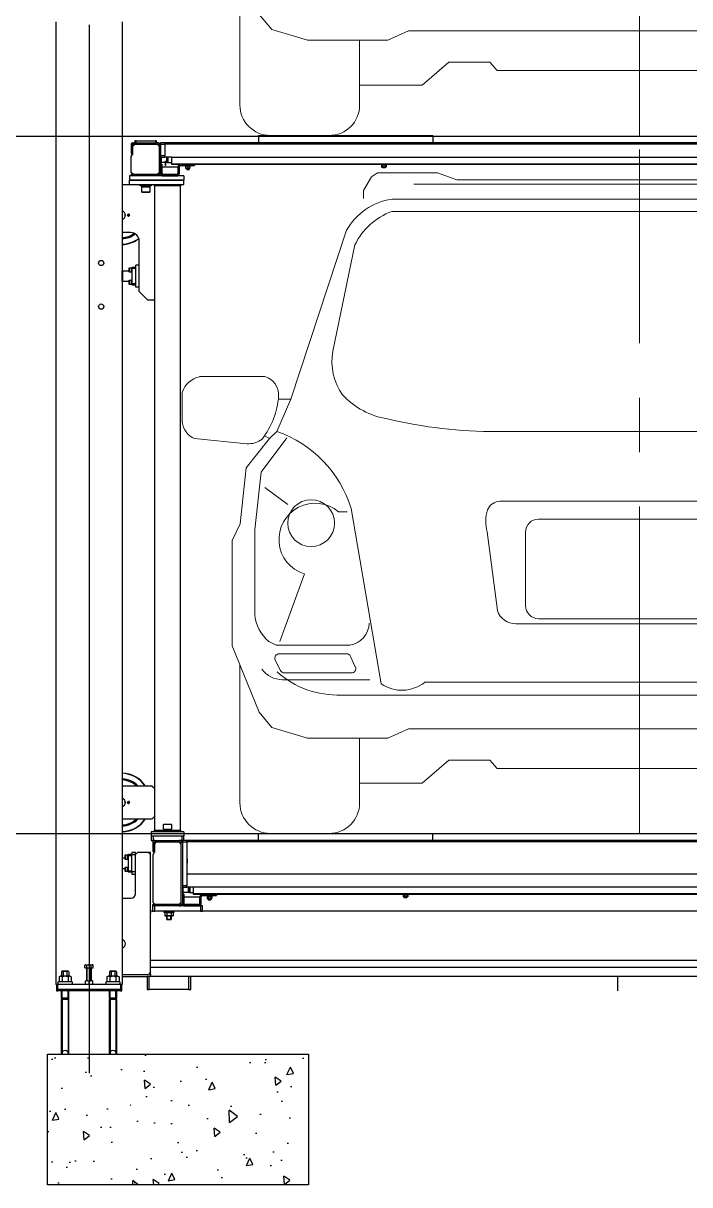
# Model space of a CAD drawing. Header units: metres. Extents: x 1161 to 1456, y 119 to 208.
# Drawn here: x 1361.905 to 1363.436, y 178.22 to 180.886 of the extents above; entities that cross this region are included whole.
import ezdxf

# ---------------------------------------------------------------- set-up
doc = ezdxf.new("R2010")
doc.units = ezdxf.units.M
doc.header["$MEASUREMENT"] = 0
doc.linetypes.add('CENTER2', pattern=[1.125, 0.75, -0.125, 0.125, -0.125])
doc.linetypes.add('PHANTOM2', pattern=[1.25, 0.625, -0.125, 0.125, -0.125, 0.125, -0.125])
doc.layers.add('GRID', color=8, linetype='Continuous')

# ---------------------------------------------------------------- blocks, each defined once
blk = doc.blocks.new('A$Ca110bbf6')
for p, q in [((-391.3, 377.3), (208.7, 377.3)), ((-391.3, 77.3), (-391.3, 377.3)), ((208.7, 377.3), (208.7, 77.3)), ((208.7, 77.3), (-391.3, 77.3))]:
    blk.add_line(p, q)
blk = doc.blocks.new('A$Cacbbbb14')
at = {"layer": 'GRID', "linetype": 'CENTER2', "lineweight": 0}
blk.add_line((-0.78, 0), (-0.78, 1.5695), dxfattribs=at)
at = {"layer": 'GRID', "linetype": 'Continuous', "lineweight": 0}
for p, q in [((-1.4137, 1.4754), (-1.3953, 1.5072)), ((-1.3953, 1.5072), (-1.3817, 1.5162)), ((-1.3817, 1.5162), (-1.2436, 1.5162)), ((-1.2436, 1.5162), (-1.1993, 1.5)), ((-1.1993, 1.5), (-0.78, 1.5)), ((-0.3607, 1.5), (-0.78, 1.5)), ((-1.4137, 1.4754), (-1.4137, 1.457)), ((-1.298, 1.49), (-0.78, 1.49)), ((-0.262, 1.49), (-0.78, 1.49)), ((-1.3486, 1.4559), (-0.78, 1.4559)), ((-0.2114, 1.4559), (-0.78, 1.4559)), ((-1.3486, 1.4276), (-0.78, 1.4276)), ((-0.2114, 1.4276), (-0.78, 1.4276)), ((-1.4526, 1.3842), (-1.5809, 0.997)), ((-1.4335, 1.3507), (-1.4842, 1.1066)), ((-1.7903, 1.0483), (-1.6401, 1.0483)), ((-1.83, 1.0118), (-1.83, 0.9438)), ((-1.5809, 0.997), (-1.6124, 0.9228)), ((-1.5809, 0.997), (-1.6093, 0.997)), ((-1.6833, 0.8388), (-1.6299, 0.9066)), ((-1.5901, 0.9081), (-1.6488, 0.8289)), ((-1.6408, 0.9126), (-1.6299, 0.9066)), ((-1.6124, 0.9228), (-1.6299, 0.9066)), ((-1.6124, 0.9228), (-1.6299, 0.9066)), ((-1.1066, 0.9223), (-0.78, 0.9223)), ((-0.4534, 0.9223), (-0.78, 0.9223)), ((-1.802, 0.906), (-1.6816, 0.8945)), ((-1.6971, 0.7108), (-1.6833, 0.8388)), ((-1.6488, 0.8289), (-1.6633, 0.6972)), ((-1.5872, 0.7549), (-1.6403, 0.7942)), ((-0.78, 0.7624), (-1.1002, 0.7624)), ((-0.78, 0.7624), (-0.4598, 0.7624)), ((-1.4708, 0.738), (-1.4509, 0.738)), ((-1.4419, 0.7458), (-1.3731, 0.3431)), ((-1.0116, 0.7214), (-0.78, 0.7214)), ((-0.5484, 0.7214), (-0.78, 0.7214)), ((-1.6971, 0.7108), (-1.715, 0.6725)), ((-1.6633, 0.6972), (-1.6633, 0.5026)), ((-1.715, 0.6725), (-1.715, 0.4305)), ((-1.1062, 0.5114), (-1.1297, 0.6921)), ((-1.0416, 0.5228), (-1.0416, 0.6914)), ((-1.5495, 0.5954), (-1.6062, 0.4403)), ((-1.0636, 0.4812), (-0.78, 0.4812)), ((-1.0116, 0.4928), (-0.78, 0.4928)), ((-0.5484, 0.4928), (-0.78, 0.4928)), ((-0.4964, 0.4812), (-0.78, 0.4812)), ((-1.715, 0.4305), (-1.6536, 0.2779)), ((-1.6308, 0.4403), (-1.6145, 0.4319)), ((-1.4454, 0.4319), (-1.6145, 0.4319)), ((-1.6072, 0.4122), (-1.4525, 0.4122)), ((-1.4434, 0.4063), (-1.4325, 0.3824)), ((-1.6975, 0.07), (-1.6975, 0.3871)), ((-1.6162, 0.3978), (-1.6045, 0.3738)), ((-1.5999, 0.3528), (-1.3988, 0.3528)), ((-1.5955, 0.3682), (-1.4415, 0.3682)), ((-1.2725, 0.347), (-0.78, 0.347)), ((-0.2875, 0.347), (-0.78, 0.347)), ((-1.4649, 0.3175), (-0.78, 0.3175)), ((-0.0951, 0.3175), (-0.78, 0.3175)), ((-1.6536, 0.2779), (-1.6242, 0.243)), ((-1.6242, 0.243), (-1.5424, 0.2185)), ((-1.5424, 0.2185), (-1.3579, 0.2185)), ((-1.4225, 0.2185), (-1.4225, 0.07)), ((-1.3579, 0.2185), (-1.3101, 0.2399)), ((-1.3101, 0.2399), (-0.78, 0.2399)), ((-0.2499, 0.2399), (-0.78, 0.2399)), ((-1.2793, 0.1156), (-1.2179, 0.1681)), ((-1.2179, 0.1681), (-1.1233, 0.1681)), ((-1.1233, 0.1681), (-1.1066, 0.1492)), ((-1.1066, 0.1492), (-0.78, 0.1492)), ((-0.4534, 0.1492), (-0.78, 0.1492)), ((-1.4225, 0.1156), (-1.2793, 0.1156)), ((-1.4925, 0), (-1.6275, 0))]:
    blk.add_line(p, q, dxfattribs=at)
blk.add_circle((-1.534, 0.712), 0.0538, dxfattribs=at)
for centre, radius, start, end in [((-1.3274, 1.3139), 0.1436, 98.4848, 150.6668), ((-1.2947, 1.2828), 0.1545, 110.4163, 153.9018), ((-1.3526, 1.0833), 0.1336, 169.9532, 215.1693), ((-1.7785, 0.9956), 0.054, 102.6609, 162.5315), ((-1.6517, 1.0067), 0.0432, 355.9451, 74.3653), ((-1.7962, 1.0187), 0.1882, 322.8263, 355.4069), ((-1.329, 1.1317), 0.1827, 223.323, 260.6716), ((-1.7812, 0.9506), 0.0492, 187.9585, 245.0364), ((-1.1113, 1.9867), 1.0644, 256.5634, 270.2517), ((-1.7037, 0.6642), 0.2742, 17.3095, 70.5536), ((-1.6772, 0.9444), 0.0501, 264.9057, 308.1056), ((-1.5247, 0.6747), 0.0831, 49.6392, 252.5932), ((-1.0995, 0.7309), 0.0315, 91.3552, 158.349), ((-1.0458, 0.7157), 0.0872, 162.0506, 195.6991), ((-1.0116, 0.6914), 0.03, 90, 180), ((-1.0644, 0.5253), 0.0441, 198.3636, 270.9941), ((-1.0116, 0.5228), 0.03, 180, 270), ((-1.5754, 0.5089), 0.0882, 184.0869, 231.043), ((-1.4536, 0.4845), 0.0533, 278.898, 358.0668), ((-1.6072, 0.4022), 0.01, 90, 206.0605), ((-1.4525, 0.4022), 0.01, 24.5969, 90), ((-1.5999, 0.4111), 0.0583, 216.0609, 270), ((-1.5955, 0.3782), 0.01, 206.0605, 270), ((-1.4415, 0.3782), 0.01, 270, 24.5969), ((-1.4727, 0.5258), 0.2084, 228.1008, 272.1568), ((-1.3255, 0.4139), 0.0854, 236.1032, 308.3432), ((-1.6275, 0.07), 0.07, 180, 270), ((-1.4925, 0.07), 0.07, 270, 0)]:
    blk.add_arc(centre, radius, start, end, dxfattribs=at)

msp = doc.modelspace()

# ---------------------------------------------------------------- hatches: boundary and pattern name
h = msp.add_hatch()
h.set_pattern_fill('AR-CONC', color=256, scale=0.001, angle=45, style=0)
h.set_pattern_definition([(95, (1354.60141, 175.74394), (0.1400947, 0.1175534), [0.01905, -0.20955]), (40, (1354.60141, 175.74394), (-0.1600185, 0.1101767), [0.01524, -0.1676406]), (145.4514, (1354.61309, 175.75373), (-0.0199238, 0.22773), [0.01619, -0.1780902]), (91.1842, (1354.5655, 175.77986), (0.22141, 0.1619534), [0.028575, -0.314325]), (141.6356, (1354.58394, 175.79335), (-0.007087, 0.342827), [0.024285, -0.267136]), (36.184, (1354.5655, 175.77986), (-0.007087, 0.342827), [0.02286, -0.25146]), (66, (1354.59243, 175.78884), (0.17952, 0.0348951), [0.01905, -0.20955]), (11, (1354.59243, 175.78884), (-0.08654, 0.173941), [0.01524, -0.16764]), (116.4514, (1354.6074, 175.79174), (0.09298, 0.2088363), [0.01619, -0.17809]), (82.5, (1354.601414, 175.743936), (-0.05760547, 0.0619734), [0, -0.165608, 0, -0.17018, 0, -0.168275]), (52.5, (1354.60141, 175.74394), (-0.0235897, 0.118087), [0, -0.097028, 0, -0.161798, 0, -0.064135]), (12.5, (1354.56136, 175.703884), (0.09992786, 0.0918262), [0, -0.0635, 0, -0.19812, 0, -0.26289]), (2.5, (1354.5434, 175.68592), (0.0867639, 0.1227224), [0, -0.08255, 0, -0.131572, 0, -0.18669])])
h.paths.add_polyline_path([(1362.3603, 178.3749), (1362.3523, 178.3829), (1362.3523, 178.4999), (1362.3528, 178.4999), (1362.3528, 178.5029), (1362.3523, 178.5029), (1362.3523, 178.5199), (1362.1683, 178.5199), (1362.1683, 178.5029), (1362.1678, 178.5029), (1362.1678, 178.4999), (1362.1683, 178.4999), (1362.1683, 178.3829), (1362.1671, 178.3817), (1362.1603, 178.3749), (1362.1523, 178.3829), (1362.1523, 178.4999), (1362.1528, 178.4999), (1362.1528, 178.5029), (1362.1523, 178.5029), (1362.1523, 178.5199), (1361.9605, 178.5199), (1361.9605, 178.2199), (1362.5605, 178.2199), (1362.5605, 178.5199), (1362.3683, 178.5199), (1362.3683, 178.5029), (1362.3678, 178.5029), (1362.3678, 178.4999), (1362.3683, 178.4999), (1362.3683, 178.3829)])

# ---------------------------------------------------------------- linework, layer by layer
at = {"linetype": 'Continuous'}
for p, q in [((1361.9802, 180.8896), (1361.9802, 178.6799)), ((1362.1322, 180.8896), (1362.1322, 178.6799)), ((1362.1527, 180.607), (1362.1527, 180.5868)), ((1362.1559, 180.607), (1362.1559, 180.5868)), ((1362.1563, 180.6036), (1362.1613, 180.6086)), ((1362.1575, 180.6118), (1362.2133, 180.6118)), ((1362.1575, 180.6086), (1362.2133, 180.6086)), ((1362.1613, 180.6086), (1362.2123, 180.6086)), ((1362.1645, 180.6158), (1362.1615, 180.6158)), ((1362.1615, 180.6158), (1362.1615, 180.6118)), ((1362.1645, 180.6158), (1362.2085, 180.6158)), ((1362.1645, 180.6118), (1362.1645, 180.6158)), ((1362.2115, 180.6158), (1362.2085, 180.6158)), ((1362.2085, 180.6158), (1362.2085, 180.6118)), ((1362.2115, 180.6118), (1362.2115, 180.6158)), ((1362.2123, 180.6086), (1362.2173, 180.6036)), ((1362.2173, 180.6046), (1362.2173, 180.5428)), ((1362.2205, 180.6118), (1362.2205, 180.6088)), ((1362.2305, 180.6118), (1362.2205, 180.6118)), ((1362.2205, 180.6088), (1362.2205, 180.5816)), ((1362.2205, 180.6088), (1362.2305, 180.6088)), ((1362.2205, 180.6046), (1362.2205, 180.5428)), ((1364.4105, 180.6118), (1362.2305, 180.6118)), ((1362.2305, 180.6086), (1362.2305, 180.6118)), ((1362.2305, 180.6088), (1362.2305, 180.5816)), ((1362.2305, 180.6086), (1362.2305, 180.5858)), ((1364.4105, 180.6086), (1362.2305, 180.6086)), ((1364.4105, 180.6086), (1362.2305, 180.6086)), ((1362.4455, 180.6273), (1362.4455, 180.6284)), ((1362.4455, 180.6284), (1362.8455, 180.6284)), ((1362.4455, 180.6273), (1362.4455, 180.6118)), ((1362.8455, 180.6273), (1362.8455, 180.6284)), ((1362.8455, 180.6273), (1362.8455, 180.6118)), ((1362.1527, 180.5868), (1362.1559, 180.5868)), ((1362.1533, 180.5799), (1362.1563, 180.5851)), ((1362.1533, 180.5438), (1362.1533, 180.5799)), ((1362.1563, 180.6036), (1362.1563, 180.5851)), ((1362.2173, 180.6036), (1362.2173, 180.5438)), ((1362.2205, 180.5936), (1362.2205, 180.5936)), ((1362.2205, 180.5928), (1362.2205, 180.5928)), ((1362.2205, 180.5844), (1362.2205, 180.5844)), ((1362.2205, 180.5836), (1362.2205, 180.5836)), ((1362.2205, 180.5816), (1362.2205, 180.5786)), ((1362.2305, 180.5816), (1362.2205, 180.5816)), ((1362.2205, 180.5786), (1362.2305, 180.5786)), ((1362.2215, 180.5786), (1362.2215, 180.5666)), ((1362.2305, 180.5858), (1362.2305, 180.5816)), ((1362.2305, 180.5786), (1362.2305, 180.5816)), ((1362.2455, 180.5786), (1362.2305, 180.5786)), ((1362.2345, 180.5666), (1362.2345, 180.5786)), ((1362.2355, 180.5786), (1362.2355, 180.5676)), ((1362.2375, 180.5786), (1362.2375, 180.5656)), ((1362.2455, 180.5787), (1364.3955, 180.5787)), ((1362.2455, 180.5783), (1362.2455, 180.5787)), ((1362.2455, 180.5783), (1362.2455, 180.566)), ((1362.2455, 180.5783), (1364.3955, 180.5783)), ((1362.2205, 180.5698), (1362.2205, 180.5698)), ((1362.2205, 180.569), (1362.2205, 180.569)), ((1362.2215, 180.5666), (1362.2205, 180.5676)), ((1362.2205, 180.5628), (1362.2205, 180.542)), ((1362.2237, 180.5628), (1362.2205, 180.5628)), ((1362.2205, 180.5606), (1362.2205, 180.5606)), ((1362.2205, 180.5598), (1362.2205, 180.5598)), ((1362.2345, 180.5666), (1362.2215, 180.5666)), ((1362.2237, 180.5628), (1362.2237, 180.542)), ((1362.2237, 180.5568), (1362.2607, 180.5568)), ((1362.2237, 180.5428), (1362.2237, 180.5568)), ((1362.2305, 180.5698), (1362.2315, 180.5698)), ((1362.2318, 180.569), (1362.2305, 180.569)), ((1362.2318, 180.5606), (1362.2305, 180.5606)), ((1362.2315, 180.5598), (1362.2305, 180.5598)), ((1362.2315, 180.5598), (1362.2315, 180.5698)), ((1362.2315, 180.5698), (1362.2318, 180.5695)), ((1362.2318, 180.5601), (1362.2315, 180.5598)), ((1362.2318, 180.5695), (1362.2318, 180.5601)), ((1362.2355, 180.5676), (1362.2345, 180.5666)), ((1362.2375, 180.5656), (1362.2355, 180.5676)), ((1362.2455, 180.5656), (1362.2375, 180.5656)), ((1362.2455, 180.566), (1362.2455, 180.5636)), ((1362.2455, 180.5636), (1364.3955, 180.5636)), ((1362.2455, 180.5636), (1362.2455, 180.5624)), ((1362.2455, 180.5624), (1362.2649, 180.5624)), ((1362.2607, 180.5568), (1362.2607, 180.5428)), ((1362.2607, 180.542), (1362.2607, 180.5564)), ((1362.2639, 180.542), (1362.2639, 180.5564)), ((1362.2671, 180.5628), (1362.2987, 180.5628)), ((1362.2671, 180.5596), (1362.2987, 180.5596)), ((1362.278, 180.558), (1362.2797, 180.558)), ((1362.278, 180.558), (1362.278, 180.5576)), ((1362.278, 180.5576), (1362.2797, 180.558)), ((1362.278, 180.5576), (1362.278, 180.5535)), ((1362.278, 180.5535), (1362.278, 180.5531)), ((1362.278, 180.5535), (1362.2807, 180.553)), ((1362.2782, 180.553), (1362.278, 180.5531)), ((1362.2781, 180.558), (1362.2781, 180.5596)), ((1362.2817, 180.558), (1362.2797, 180.558)), ((1362.2817, 180.558), (1362.2797, 180.558)), ((1362.28, 180.5628), (1362.28, 180.5636)), ((1362.2806, 180.5628), (1362.2806, 180.5636)), ((1362.2853, 180.553), (1362.2807, 180.553)), ((1362.2817, 180.558), (1362.2843, 180.558)), ((1362.2817, 180.558), (1362.283, 180.5577)), ((1362.283, 180.5577), (1362.283, 180.5534)), ((1362.283, 180.5534), (1362.2853, 180.553)), ((1362.2863, 180.558), (1362.2843, 180.558)), ((1362.2863, 180.558), (1362.2843, 180.558)), ((1362.2854, 180.5628), (1362.2854, 180.5636)), ((1362.2854, 180.55), (1362.2854, 180.5531)), ((1362.286, 180.5636), (1362.286, 180.5628)), ((1362.286, 180.5531), (1362.286, 180.5503)), ((1362.2863, 180.558), (1362.288, 180.558)), ((1362.2863, 180.558), (1362.288, 180.5576)), ((1362.288, 180.5596), (1362.288, 180.558)), ((1362.288, 180.5576), (1362.288, 180.558)), ((1362.288, 180.5576), (1362.288, 180.5535)), ((1362.2987, 180.5628), (1362.2987, 180.5596)), ((1362.2987, 180.5624), (1364.3423, 180.5624)), ((1362.7282, 180.5608), (1362.7275, 180.5605)), ((1362.7275, 180.5605), (1362.7275, 180.5562)), ((1362.7275, 180.5562), (1362.7287, 180.5558)), ((1362.7282, 180.5558), (1362.7275, 180.5562)), ((1362.7281, 180.5608), (1362.7281, 180.5624)), ((1362.7281, 180.5608), (1362.7293, 180.5608)), ((1362.7293, 180.5608), (1362.7282, 180.5608)), ((1362.7287, 180.5558), (1362.7282, 180.5558)), ((1362.7373, 180.5558), (1362.7287, 180.5558)), ((1362.7293, 180.5608), (1362.733, 180.5608)), ((1362.7293, 180.5608), (1362.7302, 180.5604)), ((1362.73, 180.5551), (1362.73, 180.5558)), ((1362.73, 180.5551), (1362.736, 180.5551)), ((1362.7303, 180.5548), (1362.73, 180.5551)), ((1362.7302, 180.5604), (1362.7302, 180.5563)), ((1362.7357, 180.5548), (1362.7303, 180.5548)), ((1362.7306, 180.5548), (1362.7306, 180.5558)), ((1362.733, 180.5608), (1362.7368, 180.5608)), ((1362.7354, 180.5548), (1362.7354, 180.5558)), ((1362.736, 180.5551), (1362.7357, 180.5548)), ((1362.7359, 180.5604), (1362.7368, 180.5608)), ((1362.7359, 180.5604), (1362.7359, 180.5563)), ((1362.7359, 180.5563), (1362.7373, 180.5558)), ((1362.736, 180.5558), (1362.736, 180.5551)), ((1362.7368, 180.5608), (1362.7379, 180.5608)), ((1362.7379, 180.5608), (1362.7368, 180.5608)), ((1362.7379, 180.5558), (1362.7373, 180.5558)), ((1362.7379, 180.5608), (1362.738, 180.5608)), ((1362.7379, 180.5608), (1362.7385, 180.5605)), ((1362.7385, 180.5562), (1362.7379, 180.5558)), ((1362.738, 180.5624), (1362.738, 180.5608)), ((1362.738, 180.5608), (1362.7385, 180.5605)), ((1362.7385, 180.5605), (1362.7385, 180.5562)), ((1362.1527, 180.5356), (1362.149, 180.5356)), ((1362.149, 180.5356), (1362.149, 180.5256)), ((1362.149, 180.5256), (1362.274, 180.5256)), ((1362.149, 180.5156), (1362.149, 180.5256)), ((1362.274, 180.5256), (1362.149, 180.5256)), ((1362.1527, 180.5356), (1362.1527, 180.5388)), ((1362.2133, 180.5388), (1362.1527, 180.5388)), ((1362.2133, 180.5356), (1362.1527, 180.5356)), ((1362.1583, 180.5388), (1362.1533, 180.5438)), ((1362.2123, 180.5388), (1362.1583, 180.5388)), ((1362.2173, 180.5438), (1362.2123, 180.5388)), ((1362.2269, 180.5356), (1362.2133, 180.5356)), ((1362.2269, 180.5388), (1362.2575, 180.5388)), ((1362.2269, 180.5356), (1362.2575, 180.5356)), ((1362.2567, 180.5388), (1362.2277, 180.5388)), ((1362.274, 180.5356), (1362.2575, 180.5356)), ((1362.274, 180.5356), (1362.274, 180.5256)), ((1362.274, 180.5156), (1362.274, 180.5256)), ((1362.28, 180.5503), (1362.286, 180.5503)), ((1362.2803, 180.55), (1362.28, 180.5503)), ((1362.2857, 180.55), (1362.2803, 180.55)), ((1362.286, 180.5503), (1362.2857, 180.55)), ((1362.1322, 180.5133), (1362.1345, 180.5156)), ((1362.1345, 180.5156), (1362.149, 180.5156)), ((1362.149, 180.5156), (1362.274, 180.5156)), ((1362.174, 180.5126), (1362.174, 180.5156)), ((1362.199, 180.5126), (1362.174, 180.5126)), ((1362.1775, 180.5101), (1362.1775, 180.5126)), ((1362.1775, 180.5097), (1362.1779, 180.5101)), ((1362.1863, 180.5101), (1362.1775, 180.5101)), ((1362.1955, 180.5097), (1362.1775, 180.5097)), ((1362.1775, 180.4985), (1362.1775, 180.5097)), ((1362.1775, 180.4985), (1362.1955, 180.4985)), ((1362.1779, 180.4981), (1362.1775, 180.4985)), ((1362.1951, 180.4981), (1362.1779, 180.4981)), ((1362.1863, 180.5126), (1362.1863, 180.5101)), ((1362.1863, 180.5101), (1362.1868, 180.5101)), ((1362.1868, 180.5101), (1362.1868, 180.5126)), ((1362.1955, 180.5101), (1362.1868, 180.5101)), ((1362.1951, 180.5101), (1362.1955, 180.5097)), ((1362.1955, 180.4985), (1362.1951, 180.4981)), ((1362.1955, 180.5126), (1362.1955, 180.5101)), ((1362.1955, 180.5097), (1362.1955, 180.4985)), ((1362.199, 180.5156), (1362.199, 180.5126)), ((1362.2035, 180.5156), (1362.2065, 180.5126)), ((1362.2065, 180.5126), (1362.2065, 179.0329)), ((1362.2155, 180.5126), (1362.2065, 180.5126)), ((1362.2575, 180.5126), (1362.2155, 180.5126)), ((1362.2665, 180.5126), (1362.2575, 180.5126)), ((1362.2695, 180.5156), (1362.2665, 180.5126)), ((1362.2665, 179.0329), (1362.2665, 180.5126)), ((1362.1345, 180.4056), (1362.1322, 180.4079)), ((1362.1515, 180.4056), (1362.1345, 180.4056)), ((1362.1715, 180.3306), (1362.1715, 180.3856)), ((1362.1322, 180.3156), (1362.1325, 180.3156)), ((1362.1325, 180.3176), (1362.133, 180.3181)), ((1362.1325, 180.2936), (1362.1325, 180.3176)), ((1362.133, 180.3181), (1362.133, 180.2931)), ((1362.133, 180.3181), (1362.1483, 180.3181)), ((1362.1483, 180.324), (1362.1489, 180.3246)), ((1362.1483, 180.3152), (1362.1483, 180.324)), ((1362.1489, 180.3146), (1362.1483, 180.3152)), ((1362.1489, 180.3246), (1362.1489, 180.3146)), ((1362.1489, 180.3246), (1362.154, 180.3246)), ((1362.154, 180.3146), (1362.1489, 180.3146)), ((1362.154, 180.3246), (1362.154, 180.3146)), ((1362.154, 180.3246), (1362.1543, 180.3243)), ((1362.1543, 180.3149), (1362.154, 180.3146)), ((1362.1543, 180.3198), (1362.1543, 180.3255)), ((1362.1543, 180.3255), (1362.1555, 180.3255)), ((1362.1555, 180.3198), (1362.1543, 180.3198)), ((1362.1543, 180.3198), (1362.1543, 180.3193)), ((1362.1543, 180.3137), (1362.1543, 180.3193)), ((1362.1555, 180.3193), (1362.1543, 180.3193)), ((1362.1555, 180.3137), (1362.1543, 180.3137)), ((1362.1555, 180.3256), (1362.1555, 180.3236)), ((1362.1635, 180.3256), (1362.1555, 180.3256)), ((1362.1555, 180.2876), (1362.1555, 180.3236)), ((1362.1555, 180.3236), (1362.1635, 180.3236)), ((1362.1635, 180.2806), (1362.1635, 180.3306)), ((1362.1715, 180.3306), (1362.1635, 180.3306)), ((1362.1715, 180.2806), (1362.1715, 180.3306)), ((1362.1325, 180.2956), (1362.1322, 180.2956)), ((1362.133, 180.2931), (1362.1325, 180.2936)), ((1362.1483, 180.2931), (1362.133, 180.2931)), ((1362.1483, 180.296), (1362.1489, 180.2966)), ((1362.1483, 180.2872), (1362.1483, 180.296)), ((1362.1489, 180.2866), (1362.1483, 180.2872)), ((1362.1489, 180.2966), (1362.1489, 180.2866)), ((1362.1489, 180.2966), (1362.154, 180.2966)), ((1362.154, 180.2866), (1362.1489, 180.2866)), ((1362.154, 180.2966), (1362.154, 180.2866)), ((1362.154, 180.2966), (1362.1543, 180.2963)), ((1362.1543, 180.2869), (1362.154, 180.2866)), ((1362.1543, 180.2918), (1362.1543, 180.2975)), ((1362.1543, 180.2975), (1362.1555, 180.2975)), ((1362.1543, 180.2918), (1362.1543, 180.2913)), ((1362.1555, 180.2918), (1362.1543, 180.2918)), ((1362.1543, 180.2857), (1362.1543, 180.2913)), ((1362.1555, 180.2913), (1362.1543, 180.2913)), ((1362.1555, 180.2857), (1362.1543, 180.2857)), ((1362.1555, 180.2876), (1362.1555, 180.2856)), ((1362.1635, 180.2876), (1362.1555, 180.2876)), ((1362.1555, 180.2856), (1362.1635, 180.2856)), ((1362.1715, 180.2806), (1362.1635, 180.2806)), ((1362.1715, 180.2706), (1362.1715, 180.2806)), ((1362.1915, 180.2506), (1362.1715, 180.2706)), ((1362.2065, 180.2506), (1362.1915, 180.2506)), ((1362.1322, 179.1326), (1362.1345, 179.1349)), ((1362.2015, 179.1349), (1362.1345, 179.1349)), ((1362.2015, 179.1349), (1362.2065, 179.1299)), ((1362.1345, 179.0599), (1362.1322, 179.0622)), ((1362.1345, 179.0599), (1362.2015, 179.0599)), ((1362.2065, 179.0649), (1362.2015, 179.0599)), ((1362.2065, 179.0329), (1362.2035, 179.0299)), ((1362.2155, 179.0329), (1362.2065, 179.0329)), ((1362.224, 179.0329), (1362.2155, 179.0329)), ((1362.224, 179.0329), (1362.249, 179.0329)), ((1362.224, 179.0299), (1362.224, 179.0329)), ((1362.2275, 179.047), (1362.2279, 179.0474)), ((1362.2455, 179.047), (1362.2275, 179.047)), ((1362.2275, 179.0358), (1362.2275, 179.047)), ((1362.2275, 179.0358), (1362.2455, 179.0358)), ((1362.2279, 179.0354), (1362.2275, 179.0358)), ((1362.2275, 179.0354), (1362.2363, 179.0354)), ((1362.2275, 179.0329), (1362.2275, 179.0354)), ((1362.2279, 179.0474), (1362.2451, 179.0474)), ((1362.2368, 179.0354), (1362.2363, 179.0354)), ((1362.2363, 179.0354), (1362.2363, 179.0329)), ((1362.2368, 179.0354), (1362.2455, 179.0354)), ((1362.2368, 179.0329), (1362.2368, 179.0354)), ((1362.2451, 179.0474), (1362.2455, 179.047)), ((1362.2455, 179.0358), (1362.2451, 179.0354)), ((1362.2455, 179.047), (1362.2455, 179.0358)), ((1362.2455, 179.0354), (1362.2455, 179.0329)), ((1362.249, 179.0329), (1362.249, 179.0299)), ((1362.2575, 179.0329), (1362.249, 179.0329)), ((1362.2665, 179.0329), (1362.2575, 179.0329)), ((1362.2665, 179.0329), (1362.2695, 179.0299)), ((1362.274, 179.0299), (1362.199, 179.0299)), ((1362.199, 179.0299), (1362.199, 179.0199)), ((1362.199, 179.0199), (1362.199, 179.0099)), ((1362.274, 179.0199), (1362.199, 179.0199)), ((1362.199, 179.0099), (1362.204, 179.0099)), ((1362.2027, 179.0051), (1362.2027, 178.9849)), ((1362.269, 179.0199), (1362.204, 179.0199)), ((1362.204, 179.0099), (1362.204, 179.0199)), ((1362.2075, 179.0099), (1362.204, 179.0099)), ((1362.2059, 179.0051), (1362.2059, 178.9849)), ((1362.2063, 179.0017), (1362.2113, 179.0067)), ((1362.2075, 179.0099), (1362.2633, 179.0099)), ((1362.2075, 179.0067), (1362.2633, 179.0067)), ((1362.2113, 179.0067), (1362.2623, 179.0067)), ((1362.2623, 179.0067), (1362.2673, 179.0017)), ((1362.269, 179.0099), (1362.2633, 179.0099)), ((1362.269, 179.0199), (1362.269, 179.0099)), ((1362.269, 179.0099), (1362.2705, 179.0099)), ((1362.2705, 179.0099), (1362.2705, 179.0069)), ((1362.2805, 179.0099), (1362.2705, 179.0099)), ((1362.2705, 179.0069), (1362.2705, 178.9059)), ((1362.2705, 179.0069), (1362.2805, 179.0069)), ((1362.274, 179.0299), (1362.274, 179.0199)), ((1362.274, 179.0099), (1362.274, 179.0199)), ((1364.3605, 179.0099), (1362.2805, 179.0099)), ((1362.2805, 179.0067), (1362.2805, 179.0099)), ((1362.2805, 179.0069), (1362.2805, 178.9059)), ((1364.3605, 179.0067), (1362.2805, 179.0067)), ((1362.4455, 179.0241), (1362.4455, 179.0265)), ((1362.4455, 179.0265), (1362.8455, 179.0265)), ((1362.4455, 179.0099), (1362.4455, 179.0241)), ((1362.8455, 179.0241), (1362.8455, 179.0265)), ((1362.8455, 179.0099), (1362.8455, 179.0241)), ((1362.1455, 178.9722), (1362.1455, 178.9778)), ((1362.1455, 178.9778), (1362.1467, 178.9778)), ((1362.1467, 178.9779), (1362.1467, 178.9759)), ((1362.1547, 178.9779), (1362.1467, 178.9779)), ((1362.1547, 178.9829), (1362.1547, 178.9779)), ((1362.1627, 178.9829), (1362.1547, 178.9829)), ((1362.1547, 178.9379), (1362.1547, 178.9779)), ((1362.1547, 178.9779), (1362.1627, 178.9779)), ((1362.1627, 178.9779), (1362.1677, 178.9829)), ((1362.1627, 178.9779), (1362.1627, 178.9829)), ((1362.1627, 178.9379), (1362.1627, 178.9779)), ((1362.1927, 178.9829), (1362.1677, 178.9829)), ((1362.1927, 178.9829), (1362.1977, 178.9779)), ((1362.1977, 178.9829), (1362.1927, 178.9829)), ((1362.1977, 178.9779), (1362.1977, 178.9829)), ((1362.1977, 178.7079), (1362.1977, 178.9779)), ((1362.2027, 178.9849), (1362.2059, 178.9849)), ((1362.2033, 178.978), (1362.2063, 178.9832)), ((1362.2033, 178.8681), (1362.2033, 178.978)), ((1362.2063, 179.0017), (1362.2063, 178.9832)), ((1362.2673, 179.0027), (1362.2673, 178.8671)), ((1362.2673, 179.0017), (1362.2673, 178.8681)), ((1362.2705, 179.0027), (1362.2705, 178.8671)), ((1362.1322, 178.9704), (1362.1395, 178.9704)), ((1362.1395, 178.9763), (1362.1401, 178.9769)), ((1362.1395, 178.9675), (1362.1395, 178.9763)), ((1362.1401, 178.9669), (1362.1395, 178.9675)), ((1362.1401, 178.9769), (1362.1401, 178.9669)), ((1362.1401, 178.9769), (1362.1452, 178.9769)), ((1362.1452, 178.9669), (1362.1401, 178.9669)), ((1362.1452, 178.9769), (1362.1452, 178.9669)), ((1362.1452, 178.9769), (1362.1455, 178.9766)), ((1362.1455, 178.9672), (1362.1452, 178.9669)), ((1362.1467, 178.9722), (1362.1455, 178.9722)), ((1362.1455, 178.9722), (1362.1455, 178.9717)), ((1362.1455, 178.966), (1362.1455, 178.9717)), ((1362.1467, 178.9717), (1362.1455, 178.9717)), ((1362.1467, 178.966), (1362.1455, 178.966)), ((1362.1467, 178.9399), (1362.1467, 178.9759)), ((1362.1467, 178.9759), (1362.1547, 178.9759)), ((1362.2805, 178.9679), (1362.2815, 178.9679)), ((1362.2818, 178.9672), (1362.2805, 178.9672)), ((1362.2818, 178.9587), (1362.2805, 178.9587)), ((1362.2815, 178.9579), (1362.2805, 178.9579)), ((1362.2815, 178.9579), (1362.2815, 178.9679)), ((1362.2815, 178.9679), (1362.2818, 178.9676)), ((1362.2818, 178.9582), (1362.2815, 178.9579)), ((1362.2818, 178.9676), (1362.2818, 178.9582)), ((1362.1395, 178.9454), (1362.1322, 178.9454)), ((1362.1395, 178.9483), (1362.1401, 178.9489)), ((1362.1395, 178.9395), (1362.1395, 178.9483)), ((1362.1401, 178.9389), (1362.1395, 178.9395)), ((1362.1401, 178.9489), (1362.1401, 178.9389)), ((1362.1401, 178.9489), (1362.1452, 178.9489)), ((1362.1452, 178.9389), (1362.1401, 178.9389)), ((1362.1452, 178.9489), (1362.1452, 178.9389)), ((1362.1452, 178.9489), (1362.1455, 178.9486)), ((1362.1455, 178.9392), (1362.1452, 178.9389)), ((1362.1455, 178.9442), (1362.1455, 178.9498)), ((1362.1455, 178.9498), (1362.1467, 178.9498)), ((1362.1455, 178.9442), (1362.1455, 178.9437)), ((1362.1467, 178.9442), (1362.1455, 178.9442)), ((1362.1455, 178.938), (1362.1455, 178.9437)), ((1362.1467, 178.9437), (1362.1455, 178.9437)), ((1362.1467, 178.938), (1362.1455, 178.938)), ((1362.1467, 178.9399), (1362.1467, 178.9379)), ((1362.1547, 178.9399), (1362.1467, 178.9399)), ((1362.1467, 178.9379), (1362.1547, 178.9379)), ((1362.1547, 178.9379), (1362.1547, 178.9329)), ((1362.1627, 178.9379), (1362.1547, 178.9379)), ((1362.1547, 178.9329), (1362.1627, 178.9329)), ((1362.1627, 178.9329), (1362.1627, 178.9379)), ((1362.1627, 178.8879), (1362.1627, 178.9329)), ((1362.2805, 178.9329), (1362.2805, 178.9101)), ((1364.3605, 178.9329), (1362.2805, 178.9329)), ((1362.2805, 178.9059), (1362.2705, 178.9059)), ((1362.2705, 178.9029), (1362.2805, 178.9029)), ((1362.2715, 178.9029), (1362.2715, 178.8909)), ((1362.2805, 178.9101), (1362.2805, 178.9059)), ((1362.2805, 178.9029), (1362.2805, 178.9059)), ((1364.3605, 178.9029), (1362.2805, 178.9029)), ((1362.2845, 178.8909), (1362.2845, 178.9029)), ((1362.2855, 178.9029), (1362.2855, 178.8919)), ((1362.2875, 178.9029), (1362.2875, 178.89)), ((1362.2955, 178.9029), (1362.2955, 178.8904)), ((1362.1322, 178.8779), (1362.1527, 178.8779)), ((1362.2715, 178.8909), (1362.2705, 178.8919)), ((1362.2705, 178.8871), (1362.2705, 178.8663)), ((1362.2737, 178.8871), (1362.2705, 178.8871)), ((1362.2845, 178.8909), (1362.2715, 178.8909)), ((1362.2737, 178.8871), (1362.2737, 178.8663)), ((1362.2737, 178.8811), (1362.3107, 178.8811)), ((1362.2737, 178.8671), (1362.2737, 178.8811)), ((1362.2855, 178.8919), (1362.2845, 178.8909)), ((1362.2875, 178.89), (1362.2855, 178.892)), ((1362.2955, 178.89), (1362.2875, 178.89)), ((1362.2955, 178.8904), (1362.2955, 178.8883)), ((1362.2955, 178.8883), (1364.3455, 178.8883)), ((1362.2955, 178.8883), (1362.2955, 178.8871)), ((1362.2955, 178.8871), (1362.3171, 178.8871)), ((1362.3107, 178.8811), (1362.3107, 178.8671)), ((1362.3107, 178.8663), (1362.3107, 178.8807)), ((1362.3139, 178.8663), (1362.3139, 178.8807)), ((1362.3171, 178.8871), (1362.3487, 178.8871)), ((1362.3171, 178.8839), (1362.3487, 178.8839)), ((1362.3282, 178.8823), (1362.3275, 178.882)), ((1362.3275, 178.882), (1362.3275, 178.8777)), ((1362.3275, 178.8777), (1362.3287, 178.8773)), ((1362.3282, 178.8773), (1362.3275, 178.8777)), ((1362.3281, 178.8823), (1362.3281, 178.8839)), ((1362.3293, 178.8823), (1362.3281, 178.8823)), ((1362.3293, 178.8823), (1362.3282, 178.8823)), ((1362.3282, 178.8773), (1362.3287, 178.8773)), ((1362.3373, 178.8773), (1362.3287, 178.8773)), ((1362.3293, 178.8823), (1362.333, 178.8823)), ((1362.3293, 178.8823), (1362.3302, 178.8819)), ((1362.33, 178.8871), (1362.33, 178.8883)), ((1362.33, 178.8742), (1362.33, 178.8773)), ((1362.33, 178.8742), (1362.336, 178.8742)), ((1362.3303, 178.8739), (1362.33, 178.8742)), ((1362.3302, 178.8819), (1362.3302, 178.8778)), ((1362.3357, 178.8739), (1362.3303, 178.8739)), ((1362.3306, 178.8871), (1362.3306, 178.8883)), ((1362.3306, 178.8739), (1362.3306, 178.8773)), ((1362.333, 178.8823), (1362.3368, 178.8823)), ((1362.3354, 178.8871), (1362.3354, 178.8883)), ((1362.3354, 178.8739), (1362.3354, 178.8773)), ((1362.336, 178.8742), (1362.3357, 178.8739)), ((1362.3359, 178.8819), (1362.3368, 178.8823)), ((1362.3359, 178.8819), (1362.3359, 178.8778)), ((1362.3359, 178.8778), (1362.3373, 178.8773)), ((1362.336, 178.8883), (1362.336, 178.8871)), ((1362.336, 178.8773), (1362.336, 178.8742)), ((1362.3378, 178.8823), (1362.3368, 178.8823)), ((1362.3378, 178.8823), (1362.3368, 178.8823)), ((1362.3373, 178.8773), (1362.3379, 178.8773)), ((1362.338, 178.8823), (1362.3378, 178.8823)), ((1362.3378, 178.8823), (1362.3385, 178.882)), ((1362.3385, 178.8777), (1362.3379, 178.8773)), ((1362.338, 178.8839), (1362.338, 178.8823)), ((1362.338, 178.8823), (1362.3385, 178.882)), ((1362.3385, 178.882), (1362.3385, 178.8777)), ((1362.3487, 178.8871), (1364.2923, 178.8871)), ((1362.3487, 178.8871), (1362.3487, 178.8839)), ((1362.7782, 178.8855), (1362.7775, 178.8852)), ((1362.7775, 178.8852), (1362.7775, 178.8809)), ((1362.7775, 178.8809), (1362.7787, 178.8805)), ((1362.7782, 178.8805), (1362.7775, 178.8809)), ((1362.7781, 178.8855), (1362.7781, 178.8871)), ((1362.7781, 178.8855), (1362.7793, 178.8855)), ((1362.7793, 178.8855), (1362.7782, 178.8855)), ((1362.7787, 178.8805), (1362.7782, 178.8805)), ((1362.7873, 178.8805), (1362.7787, 178.8805)), ((1362.7793, 178.8855), (1362.783, 178.8855)), ((1362.7793, 178.8855), (1362.7802, 178.8851)), ((1362.78, 178.8794), (1362.78, 178.8805)), ((1362.78, 178.8794), (1362.786, 178.8794)), ((1362.7803, 178.8791), (1362.78, 178.8794)), ((1362.7802, 178.8851), (1362.7802, 178.881)), ((1362.7857, 178.8791), (1362.7803, 178.8791)), ((1362.7806, 178.8791), (1362.7806, 178.8805)), ((1362.783, 178.8855), (1362.7868, 178.8855)), ((1362.7854, 178.8791), (1362.7854, 178.8805)), ((1362.786, 178.8794), (1362.7857, 178.8791)), ((1362.7859, 178.8851), (1362.7868, 178.8855)), ((1362.7859, 178.8851), (1362.7859, 178.881)), ((1362.7859, 178.881), (1362.7873, 178.8805)), ((1362.786, 178.8805), (1362.786, 178.8794)), ((1362.7878, 178.8855), (1362.7868, 178.8855)), ((1362.7868, 178.8855), (1362.7878, 178.8855)), ((1362.7873, 178.8805), (1362.7879, 178.8805)), ((1362.7878, 178.8855), (1362.788, 178.8855)), ((1362.7878, 178.8855), (1362.7885, 178.8852)), ((1362.7885, 178.8809), (1362.7879, 178.8805)), ((1362.788, 178.8871), (1362.788, 178.8855)), ((1362.788, 178.8855), (1362.7885, 178.8852)), ((1362.7885, 178.8852), (1362.7885, 178.8809)), ((1362.2021, 178.8479), (1362.1976, 178.8479)), ((1362.1976, 178.8448), (1362.1976, 178.8479)), ((1362.1976, 178.8448), (1362.1976, 178.8423)), ((1362.2021, 178.8599), (1362.2021, 178.8479)), ((1362.2027, 178.8599), (1362.2021, 178.8599)), ((1362.2021, 178.8479), (1362.2071, 178.8479)), ((1362.2027, 178.8599), (1362.2027, 178.8631)), ((1362.2633, 178.8631), (1362.2027, 178.8631)), ((1362.2633, 178.8599), (1362.2027, 178.8599)), ((1362.2083, 178.8631), (1362.2033, 178.8681)), ((1362.2071, 178.8479), (1362.2071, 178.8599)), ((1362.3121, 178.8479), (1362.2071, 178.8479)), ((1362.2623, 178.8631), (1362.2083, 178.8631)), ((1362.2286, 178.8449), (1362.2286, 178.8479)), ((1362.2506, 178.8449), (1362.2286, 178.8449)), ((1362.2302, 178.8444), (1362.2302, 178.8376)), ((1362.2332, 178.8449), (1362.2348, 178.8442)), ((1362.2348, 178.8442), (1362.2348, 178.8378)), ((1362.2445, 178.8442), (1362.2461, 178.8449)), ((1362.2445, 178.8442), (1362.2445, 178.8378)), ((1362.2478, 178.8449), (1362.2491, 178.8444)), ((1362.2481, 178.8449), (1362.2491, 178.8444)), ((1362.2491, 178.8444), (1362.2491, 178.8376)), ((1362.2506, 178.8479), (1362.2506, 178.8449)), ((1362.2673, 178.8681), (1362.2623, 178.8631)), ((1362.2769, 178.8599), (1362.2633, 178.8599)), ((1362.2671, 178.8659), (1362.2671, 178.8679)), ((1362.2769, 178.8631), (1362.3075, 178.8631)), ((1362.2769, 178.8599), (1362.3075, 178.8599)), ((1362.3067, 178.8631), (1362.2777, 178.8631)), ((1362.3121, 178.8599), (1362.3075, 178.8599)), ((1362.3171, 178.8599), (1362.3121, 178.8599)), ((1362.3121, 178.8599), (1362.3121, 178.8479)), ((1362.3121, 178.8479), (1362.3171, 178.8479)), ((1362.3171, 178.8479), (1362.3171, 178.8599)), ((1364.3271, 178.8479), (1362.3171, 178.8479)), ((1362.1976, 178.8404), (1362.1976, 178.8423)), ((1362.2302, 178.8376), (1362.2323, 178.8369)), ((1362.2313, 178.8369), (1362.2302, 178.8376)), ((1362.2323, 178.8369), (1362.2313, 178.8369)), ((1362.2469, 178.8369), (1362.2323, 178.8369)), ((1362.2346, 178.8291), (1362.2346, 178.8369)), ((1362.2346, 178.8291), (1362.2446, 178.8291)), ((1362.2351, 178.8286), (1362.2346, 178.8291)), ((1362.2441, 178.8286), (1362.2351, 178.8286)), ((1362.2354, 178.8286), (1362.2354, 178.8369)), ((1362.2439, 178.8286), (1362.2439, 178.8369)), ((1362.2446, 178.8291), (1362.2441, 178.8286)), ((1362.2445, 178.8378), (1362.2469, 178.8369)), ((1362.2446, 178.8369), (1362.2446, 178.8291)), ((1362.2469, 178.8369), (1362.2479, 178.8369)), ((1362.2491, 178.8376), (1362.2479, 178.8369)), ((1362.0464, 178.7237), (1362.0477, 178.7245)), ((1362.0464, 178.7179), (1362.0464, 178.7237)), ((1362.0464, 178.7179), (1362.0513, 178.7179)), ((1362.0477, 178.7245), (1362.0489, 178.7245)), ((1362.0489, 178.7245), (1362.0562, 178.7245)), ((1362.0513, 178.7237), (1362.0489, 178.7245)), ((1362.0512, 178.6878), (1362.0512, 178.7169)), ((1362.0512, 178.7169), (1362.0521, 178.7169)), ((1362.0513, 178.7179), (1362.0513, 178.7237)), ((1362.0513, 178.7179), (1362.0611, 178.7179)), ((1362.0521, 178.6878), (1362.0521, 178.7169)), ((1362.0562, 178.7245), (1362.0636, 178.7245)), ((1362.0612, 178.7169), (1362.0603, 178.7169)), ((1362.0603, 178.6879), (1362.0603, 178.7169)), ((1362.0611, 178.7179), (1362.0611, 178.7237)), ((1362.0611, 178.7179), (1362.066, 178.7179)), ((1362.0612, 178.7169), (1362.0612, 178.6879)), ((1362.0647, 178.7245), (1362.0636, 178.7245)), ((1362.066, 178.7237), (1362.0636, 178.7245)), ((1362.0647, 178.7245), (1362.066, 178.7237)), ((1362.066, 178.7179), (1362.066, 178.7237)), ((1362.1977, 178.7352), (1364.3601, 178.7352)), ((1362.1977, 178.7191), (1364.3601, 178.7191)), ((1362.0172, 178.6859), (1361.9852, 178.6859)), ((1361.9852, 178.6799), (1361.9852, 178.6859)), ((1361.9874, 178.6975), (1361.9899, 178.6989)), ((1361.9874, 178.6975), (1361.9874, 178.6859)), ((1362.0125, 178.6989), (1361.9899, 178.6989)), ((1361.9929, 178.709), (1361.9944, 178.7099)), ((1361.9929, 178.709), (1361.9929, 178.6989)), ((1361.9943, 178.6975), (1361.9943, 178.6859)), ((1362.008, 178.7099), (1361.9944, 178.7099)), ((1361.9971, 178.709), (1361.9971, 178.6989)), ((1362.0054, 178.709), (1362.0054, 178.6989)), ((1362.008, 178.7099), (1362.0095, 178.709)), ((1362.0081, 178.6975), (1362.0081, 178.6859)), ((1362.0095, 178.709), (1362.0095, 178.6989)), ((1362.0125, 178.6989), (1362.0151, 178.6975)), ((1362.0151, 178.6975), (1362.0151, 178.6859)), ((1362.0172, 178.6859), (1362.0172, 178.6799)), ((1362.0477, 178.6807), (1362.0477, 178.6871)), ((1362.0523, 178.6879), (1362.0602, 178.6879)), ((1362.0562, 178.6873), (1362.0523, 178.6879)), ((1362.0562, 178.6805), (1362.0562, 178.6873)), ((1362.0645, 178.6879), (1362.0602, 178.6879)), ((1362.0647, 178.6871), (1362.0602, 178.6879)), ((1362.0645, 178.6879), (1362.0647, 178.6878)), ((1362.0647, 178.6871), (1362.0647, 178.6878)), ((1362.0647, 178.6807), (1362.0647, 178.6871)), ((1362.1272, 178.6859), (1362.0952, 178.6859)), ((1362.0952, 178.6799), (1362.0952, 178.6859)), ((1362.0974, 178.6975), (1362.0999, 178.6989)), ((1362.0974, 178.6975), (1362.0974, 178.6859)), ((1362.1225, 178.6989), (1362.0999, 178.6989)), ((1362.1029, 178.709), (1362.1044, 178.7099)), ((1362.1029, 178.709), (1362.1029, 178.6989)), ((1362.1043, 178.6975), (1362.1043, 178.6859)), ((1362.118, 178.7099), (1362.1044, 178.7099)), ((1362.1071, 178.709), (1362.1071, 178.6989)), ((1362.1154, 178.709), (1362.1154, 178.6989)), ((1362.118, 178.7099), (1362.1195, 178.709)), ((1362.1181, 178.6975), (1362.1181, 178.6859)), ((1362.1195, 178.709), (1362.1195, 178.6989)), ((1362.1225, 178.6989), (1362.1251, 178.6975)), ((1362.1251, 178.6975), (1362.1251, 178.6859)), ((1362.1272, 178.6859), (1362.1272, 178.6799)), ((1362.1322, 178.7029), (1362.1927, 178.7029)), ((1362.1322, 178.6979), (1362.1896, 178.6979)), ((1362.1896, 178.6979), (1362.1896, 178.6679)), ((1362.1946, 178.6979), (1362.1896, 178.6979)), ((1362.1977, 178.7079), (1362.1927, 178.7029)), ((1362.1976, 178.6979), (1362.1946, 178.6979)), ((1362.1946, 178.6679), (1362.1946, 178.6979)), ((1362.1976, 178.7055), (1362.1953, 178.7055)), ((1362.1976, 178.7035), (1362.1976, 178.7055)), ((1362.1976, 178.7035), (1362.1976, 178.701)), ((1362.1976, 178.6979), (1362.1976, 178.701)), ((1364.3601, 178.6979), (1362.1976, 178.6979)), ((1362.2846, 178.6979), (1362.2846, 178.6679)), ((1362.2896, 178.6679), (1362.2896, 178.6979)), ((1361.9812, 178.6799), (1361.9802, 178.6799)), ((1361.9812, 178.6799), (1361.9812, 178.6679)), ((1361.9842, 178.6799), (1361.9812, 178.6799)), ((1361.9812, 178.6679), (1361.9842, 178.6679)), ((1361.9812, 178.6679), (1361.9812, 178.6649)), ((1361.9842, 178.6679), (1361.9812, 178.6679)), ((1361.9812, 178.6649), (1361.9842, 178.6649)), ((1362.1282, 178.6799), (1361.9842, 178.6799)), ((1361.9842, 178.6679), (1361.9842, 178.6799)), ((1362.1282, 178.6679), (1361.9842, 178.6679)), ((1362.1282, 178.6679), (1361.9842, 178.6679)), ((1361.9842, 178.6649), (1361.9842, 178.6679)), ((1362.1282, 178.6649), (1361.9842, 178.6649)), ((1361.9932, 178.6479), (1361.9932, 178.6649)), ((1361.9944, 178.6479), (1361.9944, 178.6649)), ((1362.008, 178.6479), (1362.008, 178.6649)), ((1362.0092, 178.6649), (1362.0092, 178.6479)), ((1362.1032, 178.6479), (1362.1032, 178.6649)), ((1362.1044, 178.6479), (1362.1044, 178.6649)), ((1362.118, 178.6479), (1362.118, 178.6649)), ((1362.1192, 178.6649), (1362.1192, 178.6479)), ((1362.1282, 178.6799), (1362.1282, 178.6679)), ((1362.1312, 178.6799), (1362.1282, 178.6799)), ((1362.1282, 178.6679), (1362.1312, 178.6679)), ((1362.1312, 178.6679), (1362.1282, 178.6679)), ((1362.1282, 178.6679), (1362.1282, 178.6649)), ((1362.1282, 178.6649), (1362.1312, 178.6649)), ((1362.1322, 178.6799), (1362.1312, 178.6799)), ((1362.1312, 178.6679), (1362.1312, 178.6799)), ((1362.1312, 178.6649), (1362.1312, 178.6679)), ((1362.1896, 178.6679), (1362.1946, 178.6679)), ((1362.2846, 178.6679), (1362.1946, 178.6679)), ((1362.2846, 178.6679), (1362.2896, 178.6679)), ((1362.0092, 178.6479), (1361.9932, 178.6479)), ((1362.0092, 178.6449), (1361.9932, 178.6449)), ((1361.9932, 178.5199), (1361.9932, 178.6449)), ((1361.9937, 178.6449), (1361.9937, 178.6479)), ((1361.9944, 178.6449), (1361.9944, 178.5199)), ((1362.008, 178.6449), (1362.008, 178.5199)), ((1362.0087, 178.6479), (1362.0087, 178.6449)), ((1362.0092, 178.6449), (1362.0092, 178.5199)), ((1362.1192, 178.6479), (1362.1032, 178.6479)), ((1362.1192, 178.6449), (1362.1032, 178.6449)), ((1362.1032, 178.5199), (1362.1032, 178.6449)), ((1362.1037, 178.6449), (1362.1037, 178.6479)), ((1362.1044, 178.6449), (1362.1044, 178.5199)), ((1362.118, 178.6449), (1362.118, 178.5199)), ((1362.1187, 178.6479), (1362.1187, 178.6449)), ((1362.1192, 178.6449), (1362.1192, 178.5199)), ((1361.9932, 178.5199), (1362.0092, 178.5199)), ((1362.1032, 178.5199), (1362.1192, 178.5199))]:
    msp.add_line(p, q, dxfattribs=at)
at = {"linetype": 'CENTER2', "ltscale": 15}
msp.add_line((1362.0562, 180.8825), (1362.0562, 178.4764), dxfattribs=at)
for p, q in [((1360.3944, 180.6265), (1367.6643, 180.6265)), ((1360.3944, 179.0265), (1367.6643, 179.0265))]:
    msp.add_line(p, q)
at = {"linetype": 'PHANTOM2'}
for p, q in [((1363.2702, 178.8884), (1363.2702, 178.8871)), ((1363.2702, 178.6979), (1363.2702, 178.6649))]:
    msp.add_line(p, q, dxfattribs=at)
at = {"linetype": 'Continuous'}
for centre, radius in [((1362.1469, 180.4456), 0.00207), ((1362.0841, 180.3356), 0.006), ((1362.0841, 180.2356), 0.006), ((1362.1469, 179.0974), 0.00207)]:
    msp.add_circle(centre, radius, dxfattribs=at)
for centre, radius, start, end in [((1362.1575, 180.607), 0.0048, 90, 180), ((1362.1575, 180.607), 0.0016, 90, 180), ((1362.2133, 180.6046), 0.0072, 0, 90), ((1362.2133, 180.6046), 0.004, 0, 90), ((1362.2671, 180.5564), 0.0064, 90, 180), ((1362.2671, 180.5564), 0.0032, 90, 180), ((1362.2808, 180.561), 0.00797, 249.39, 264.1723), ((1362.2806, 180.5607), 0.0077, 270.6407, 288.0929), ((1362.2857, 180.5493), 0.00879, 98.8483, 107.5201), ((1362.2852, 180.561), 0.00797, 270.7928, 290.61), ((1362.7291, 180.5579), 0.00305, 106.3997, 120.7075), ((1362.7286, 180.5584), 0.00261, 272.265, 306.485), ((1362.7372, 180.5583), 0.00247, 271.8668, 302.2619), ((1362.2133, 180.5428), 0.0072, 270, 0), ((1362.2133, 180.5428), 0.004, 270, 0), ((1362.2269, 180.542), 0.0064, 180, 270), ((1362.2277, 180.5428), 0.004, 180, 270), ((1362.2269, 180.542), 0.0032, 180, 270), ((1362.2567, 180.5428), 0.004, 270, 0), ((1362.2575, 180.542), 0.0064, 270, 0), ((1362.2575, 180.542), 0.0032, 270, 0), ((1362.1299, 180.4456), 0.01, 283.2971, 76.7029), ((1362.1299, 180.4456), 0.0095, 284.0108, 75.9892), ((1362.1469, 180.4456), 0.0025, 345, 285), ((1362.1299, 180.4456), 0.0177, 353.6436, 6.3564), ((1362.1299, 180.4456), 0.0517, 272.5473, 305.7942), ((1362.1299, 180.4456), 0.0542, 272.4299, 306.9974), ((1362.1299, 180.4456), 0.067, 271.9673, 307.1662), ((1362.1299, 180.4456), 0.0675, 271.9527, 307.0232), ((1362.1515, 180.3856), 0.02, 0, 90), ((1362.1299, 179.0974), 0.0675, 33.749, 88.0473), ((1362.1299, 179.0974), 0.067, 34.0352, 88.0327), ((1362.1299, 179.0974), 0.0542, 43.7287, 87.5701), ((1362.1299, 179.0974), 0.0517, 46.4387, 87.4527), ((1362.1299, 179.0974), 0.01, 283.2971, 76.7029), ((1362.1299, 179.0974), 0.0095, 284.0108, 75.9892), ((1362.1469, 179.0974), 0.0025, 345, 285), ((1362.1299, 179.0974), 0.0177, 353.6438, 6.3562), ((1362.1299, 179.0974), 0.0517, 272.5473, 313.5613), ((1362.1299, 179.0974), 0.0542, 272.4299, 316.2713), ((1362.1299, 179.0974), 0.0675, 271.9527, 326.251), ((1362.1299, 179.0974), 0.067, 271.9673, 325.9648), ((1362.2075, 179.0051), 0.0048, 90, 180), ((1362.2075, 179.0051), 0.0016, 90, 180), ((1362.2633, 179.0027), 0.0072, 0, 90), ((1362.2633, 179.0027), 0.004, 0, 90), ((1362.1527, 178.8879), 0.01, 270, 0), ((1362.3171, 178.8807), 0.0064, 90, 180), ((1362.3171, 178.8807), 0.0032, 90, 180), ((1362.329, 178.8794), 0.00305, 106.3997, 120.7075), ((1362.3286, 178.8799), 0.00261, 272.265, 306.485), ((1362.3372, 178.8798), 0.00247, 271.8668, 302.2619), ((1362.779, 178.8826), 0.00305, 106.3997, 120.7075), ((1362.7786, 178.8831), 0.00261, 272.265, 306.485), ((1362.7872, 178.883), 0.00247, 271.8668, 302.2619), ((1362.2328, 178.8399), 0.00518, 105.3092, 120.8323), ((1362.2633, 178.8671), 0.0072, 270, 0), ((1362.2633, 178.8671), 0.004, 270, 0), ((1362.2769, 178.8663), 0.0064, 180, 270), ((1362.2777, 178.8671), 0.004, 180, 270), ((1362.2769, 178.8663), 0.0032, 180, 270), ((1362.3067, 178.8671), 0.004, 270, 0), ((1362.3075, 178.8663), 0.0064, 270, 0), ((1362.3075, 178.8663), 0.0032, 270, 0), ((1362.2322, 178.8414), 0.00449, 272.1726, 305.9482), ((1362.2468, 178.8411), 0.00421, 271.5645, 302.5986), ((1362.1301, 178.7729), 0.01, 282.1224, 77.8776), ((1362.1301, 178.7729), 0.0095, 282.7709, 77.2291), ((1362.049, 178.7197), 0.0048, 91.6642, 122.72), ((1362.0502, 178.7169), 0.001, 0, 90), ((1362.0637, 178.7197), 0.0048, 91.6642, 122.72), ((1362.0622, 178.7169), 0.001, 90, 180), ((1361.9908, 178.6923), 0.0062, 56.0412, 123.9588), ((1361.995, 178.706), 0.00372, 56.0412, 123.9588), ((1362.0075, 178.706), 0.00372, 55.8554, 123.9455), ((1362.0116, 178.6923), 0.0062, 56.0412, 123.9588), ((1362.0524, 178.6744), 0.0135, 90.7726, 110.473), ((1362.0603, 178.675), 0.0129, 90.5439, 108.3967), ((1362.1008, 178.6923), 0.0062, 56.0412, 123.9588), ((1362.105, 178.706), 0.00372, 56.0412, 123.9588), ((1362.1175, 178.706), 0.00372, 55.8554, 123.9455), ((1362.1216, 178.6923), 0.0062, 56.0412, 123.9588), ((1362.0012, 178.5199), 0.008, 0, 180), ((1362.1112, 178.5199), 0.008, 0, 180)]:
    msp.add_arc(centre, radius, start, end, dxfattribs=at)
for points, knots in [([(1362.7302, 180.5604), (1362.7306, 180.5605), (1362.7311, 180.5606), (1362.7321, 180.5608), (1362.7325, 180.5608), (1362.733, 180.5608)], [0, 0, 0, 0, 0.5, 0.5, 1, 1, 1, 1]), ([(1362.7302, 180.5563), (1362.7306, 180.5562), (1362.7311, 180.5561), (1362.7321, 180.5559), (1362.7325, 180.5559), (1362.7335, 180.5559), (1362.734, 180.5559), (1362.7349, 180.5561), (1362.7354, 180.5562), (1362.7359, 180.5563)], [0, 0, 0, 0, 0.25, 0.25, 0.5, 0.5, 0.75, 0.75, 1, 1, 1, 1]), ([(1362.733, 180.5608), (1362.7335, 180.5608), (1362.734, 180.5608), (1362.7349, 180.5606), (1362.7354, 180.5605), (1362.7359, 180.5604)], [0, 0, 0, 0, 0.5, 0.5, 1, 1, 1, 1]), ([(1362.3302, 178.8819), (1362.3306, 178.882), (1362.3311, 178.8821), (1362.3321, 178.8823), (1362.3325, 178.8823), (1362.333, 178.8823)], [0, 0, 0, 0, 0.5, 0.5, 1, 1, 1, 1]), ([(1362.3302, 178.8778), (1362.3306, 178.8777), (1362.3311, 178.8776), (1362.3321, 178.8774), (1362.3325, 178.8774), (1362.3335, 178.8774), (1362.334, 178.8774), (1362.3349, 178.8776), (1362.3354, 178.8777), (1362.3359, 178.8778)], [0, 0, 0, 0, 0.25, 0.25, 0.5, 0.5, 0.75, 0.75, 1, 1, 1, 1]), ([(1362.333, 178.8823), (1362.3335, 178.8823), (1362.334, 178.8823), (1362.3349, 178.8821), (1362.3354, 178.882), (1362.3359, 178.8819)], [0, 0, 0, 0, 0.5, 0.5, 1, 1, 1, 1]), ([(1362.7802, 178.8851), (1362.7806, 178.8852), (1362.7811, 178.8853), (1362.7821, 178.8855), (1362.7825, 178.8855), (1362.783, 178.8855)], [0, 0, 0, 0, 0.5, 0.5, 1, 1, 1, 1]), ([(1362.7802, 178.881), (1362.7806, 178.8809), (1362.7811, 178.8808), (1362.7821, 178.8806), (1362.7825, 178.8806), (1362.7835, 178.8806), (1362.784, 178.8806), (1362.7849, 178.8808), (1362.7854, 178.8809), (1362.7859, 178.881)], [0, 0, 0, 0, 0.25, 0.25, 0.5, 0.5, 0.75, 0.75, 1, 1, 1, 1]), ([(1362.783, 178.8855), (1362.7835, 178.8855), (1362.784, 178.8855), (1362.7849, 178.8853), (1362.7854, 178.8852), (1362.7859, 178.8851)], [0, 0, 0, 0, 0.5, 0.5, 1, 1, 1, 1]), ([(1362.2348, 178.8442), (1362.2356, 178.8444), (1362.2364, 178.8446), (1362.2376, 178.8448), (1362.238, 178.8448), (1362.2388, 178.8449), (1362.2392, 178.8449), (1362.2396, 178.8449)], [0, 0, 0, 0, 0.5, 0.5, 0.75, 0.75, 1, 1, 1, 1]), ([(1362.2396, 178.8449), (1362.24, 178.8449), (1362.2404, 178.8449), (1362.2413, 178.8448), (1362.2417, 178.8448), (1362.2429, 178.8446), (1362.2437, 178.8444), (1362.2445, 178.8442)], [0, 0, 0, 0, 0.25, 0.25, 0.5, 0.5, 1, 1, 1, 1]), ([(1362.2348, 178.8378), (1362.2352, 178.8377), (1362.2356, 178.8376), (1362.2364, 178.8374), (1362.2368, 178.8373), (1362.238, 178.8371), (1362.2388, 178.837), (1362.24, 178.837), (1362.2404, 178.8371), (1362.2413, 178.8371), (1362.2417, 178.8372), (1362.2429, 178.8374), (1362.2437, 178.8375), (1362.2445, 178.8378)], [0, 0, 0, 0, 0.125, 0.125, 0.25, 0.25, 0.5, 0.5, 0.625, 0.625, 0.75, 0.75, 1, 1, 1, 1]), ([(1362.0562, 178.7245), (1362.0554, 178.7245), (1362.0546, 178.7244), (1362.0529, 178.7242), (1362.0521, 178.724), (1362.0513, 178.7237)], [0, 0, 0, 0, 0.5, 0.5, 1, 1, 1, 1]), ([(1362.0611, 178.7237), (1362.0603, 178.724), (1362.0595, 178.7242), (1362.0579, 178.7244), (1362.057, 178.7245), (1362.0562, 178.7245)], [0, 0, 0, 0, 0.5, 0.5, 1, 1, 1, 1]), ([(1362.0081, 178.6975), (1362.007, 178.6978), (1362.0059, 178.6981), (1362.0036, 178.6984), (1362.0024, 178.6985), (1362.0006, 178.6985), (1362, 178.6985), (1361.9989, 178.6984), (1361.9983, 178.6983), (1361.9965, 178.6981), (1361.9954, 178.6978), (1361.9943, 178.6975)], [0, 0, 0, 0, 0.25, 0.25, 0.5, 0.5, 0.625, 0.625, 0.75, 0.75, 1, 1, 1, 1]), ([(1362.0054, 178.709), (1362.0047, 178.7092), (1362.004, 178.7094), (1362.0026, 178.7096), (1362.0019, 178.7097), (1362.0005, 178.7097), (1361.9998, 178.7096), (1361.9984, 178.7094), (1361.9977, 178.7092), (1361.9971, 178.709)], [0, 0, 0, 0, 0.25, 0.25, 0.5, 0.5, 0.75, 0.75, 1, 1, 1, 1]), ([(1362.1181, 178.6975), (1362.117, 178.6978), (1362.1159, 178.6981), (1362.1136, 178.6984), (1362.1124, 178.6985), (1362.1106, 178.6985), (1362.11, 178.6985), (1362.1089, 178.6984), (1362.1083, 178.6983), (1362.1065, 178.6981), (1362.1054, 178.6978), (1362.1043, 178.6975)], [0, 0, 0, 0, 0.25, 0.25, 0.5, 0.5, 0.625, 0.625, 0.75, 0.75, 1, 1, 1, 1]), ([(1362.1154, 178.709), (1362.1147, 178.7092), (1362.114, 178.7094), (1362.1126, 178.7096), (1362.1119, 178.7097), (1362.1105, 178.7097), (1362.1098, 178.7096), (1362.1084, 178.7094), (1362.1077, 178.7092), (1362.1071, 178.709)], [0, 0, 0, 0, 0.25, 0.25, 0.5, 0.5, 0.75, 0.75, 1, 1, 1, 1])]:
    msp.add_open_spline(points, degree=3, knots=knots, dxfattribs=at)

# ---------------------------------------------------------------- block references
for p in [(1364.1002, 180.6284), (1364.1002, 179.0265)]:
    msp.add_blockref('A$Cacbbbb14', p)
at = {"xscale": 0.001, "yscale": 0.001, "zscale": 0.001}
msp.add_blockref('A$Ca110bbf6', (1362.3518, 178.1427), dxfattribs=at)

doc.saveas('drawing.dxf')
